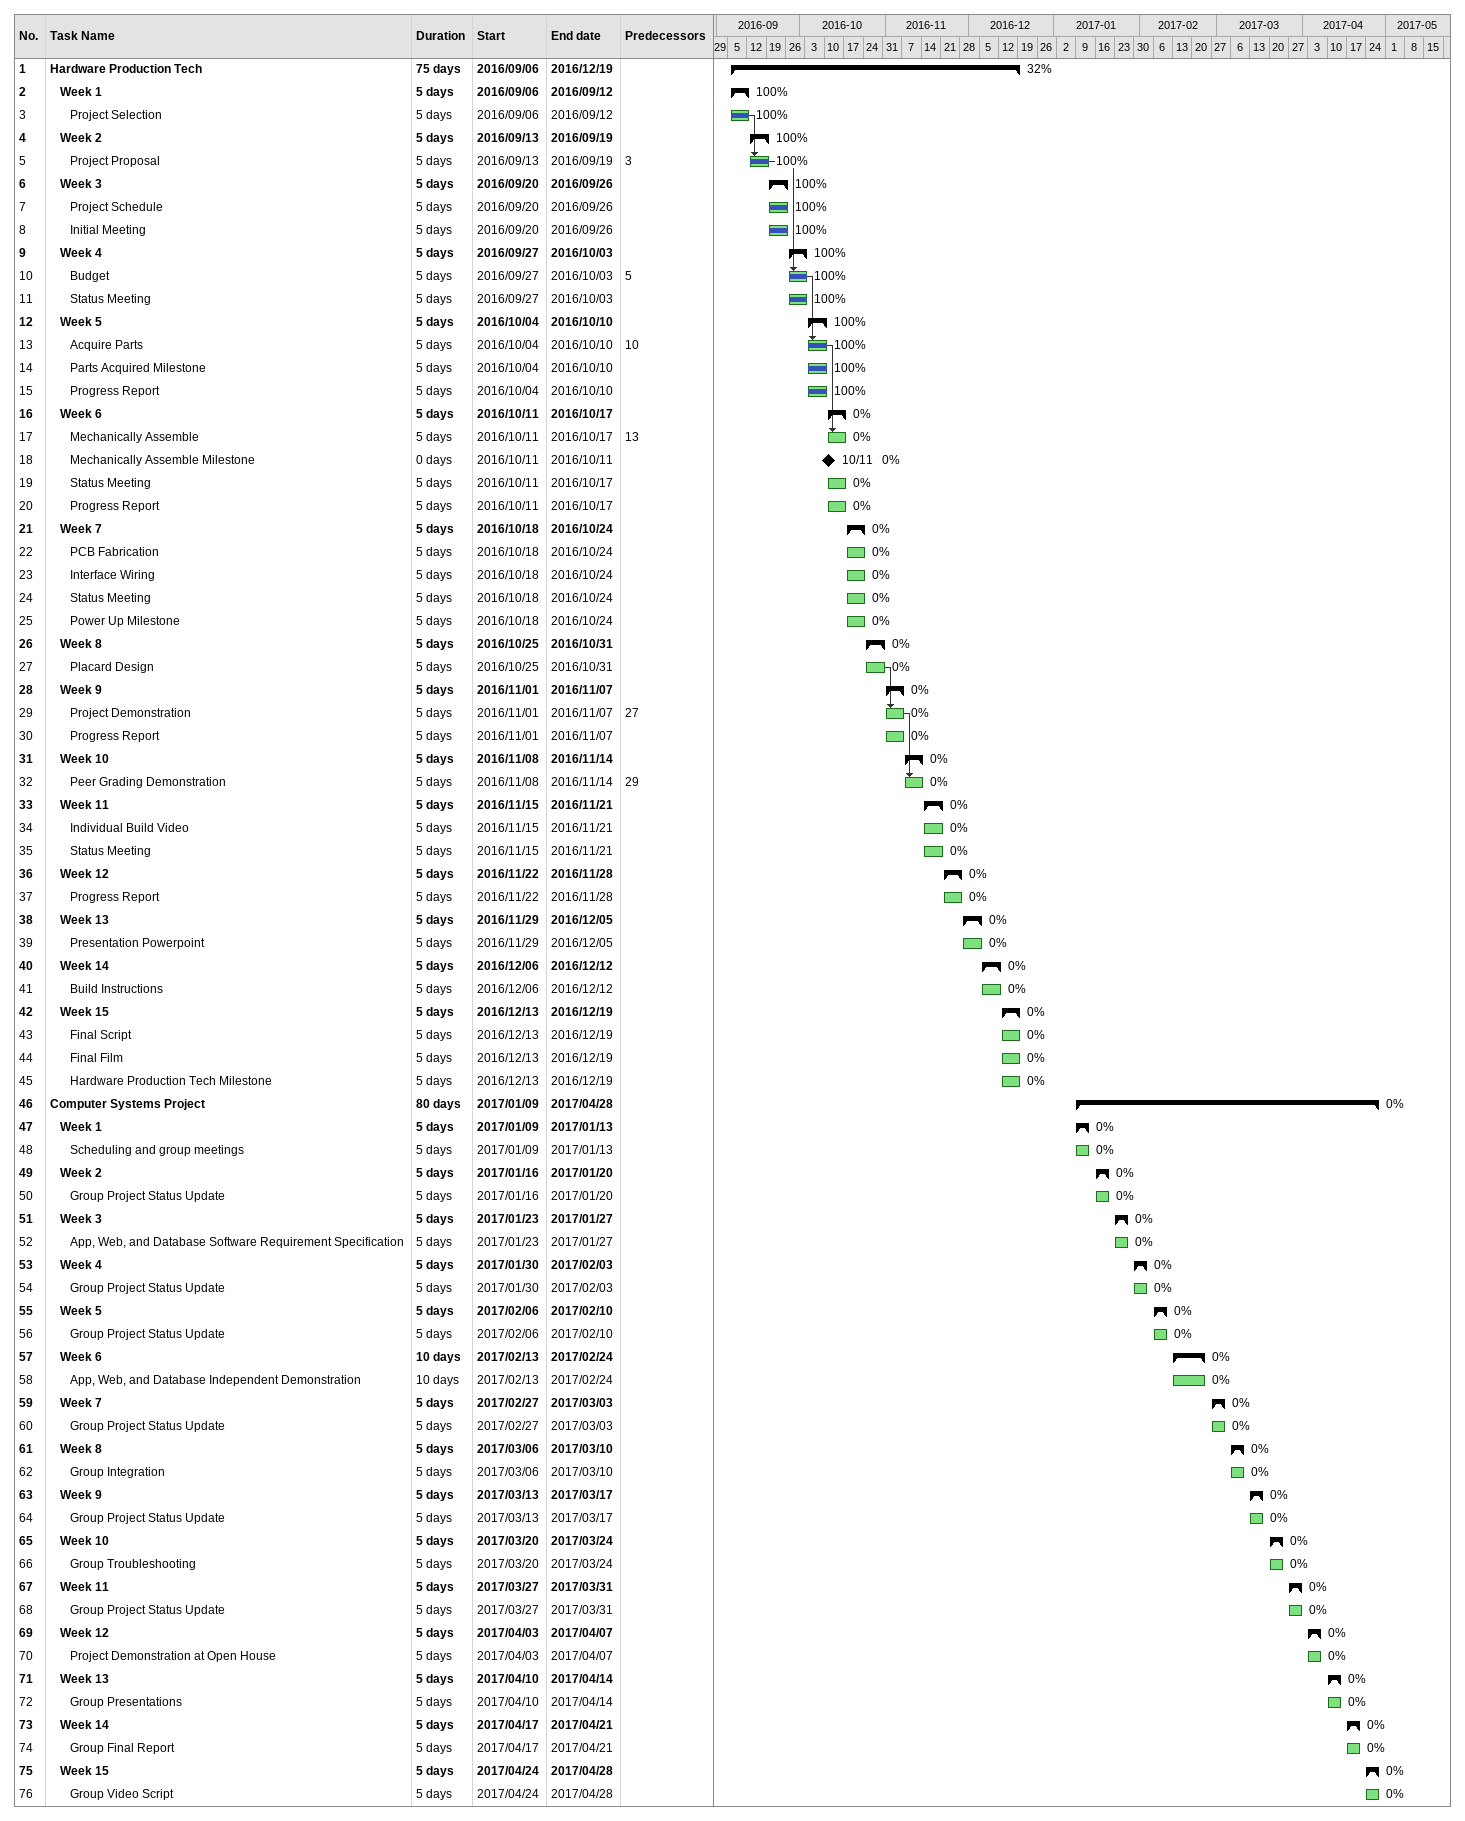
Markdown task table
| ID | Level | Task | Duration | Start | Finish | Predecessors | % complete |
|---|---|---|---|---|---|---|---|
| 1 | 1 | **Hardware Production Tech** | 75d | 2016-09-06 | 2016-12-19 |  | 32 |
| 2 | 2 | **Week 1** | 5d | 2016-09-06 | 2016-09-12 |  | 100 |
| 3 | 3 | Project Selection | 5d | 2016-09-06 | 2016-09-12 |  | 100 |
| 4 | 2 | **Week 2** | 5d | 2016-09-13 | 2016-09-19 |  | 100 |
| 5 | 3 | Project Proposal | 5d | 2016-09-13 | 2016-09-19 | 3 | 100 |
| 6 | 2 | **Week 3** | 5d | 2016-09-20 | 2016-09-26 |  | 100 |
| 7 | 3 | Project Schedule | 5d | 2016-09-20 | 2016-09-26 |  | 100 |
| 8 | 3 | Initial Meeting | 5d | 2016-09-20 | 2016-09-26 |  | 100 |
| 9 | 2 | **Week 4** | 5d | 2016-09-27 | 2016-10-03 |  | 100 |
| 10 | 3 | Budget | 5d | 2016-09-27 | 2016-10-03 | 5 | 100 |
| 11 | 3 | Status Meeting | 5d | 2016-09-27 | 2016-10-03 |  | 100 |
| 12 | 2 | **Week 5** | 5d | 2016-10-04 | 2016-10-10 |  | 100 |
| 13 | 3 | Acquire Parts | 5d | 2016-10-04 | 2016-10-10 | 10 | 100 |
| 14 | 3 | Parts Acquired Milestone | 5d | 2016-10-04 | 2016-10-10 |  | 100 |
| 15 | 3 | Progress Report | 5d | 2016-10-04 | 2016-10-10 |  | 100 |
| 16 | 2 | **Week 6** | 5d | 2016-10-11 | 2016-10-17 |  | 0 |
| 17 | 3 | Mechanically Assemble | 5d | 2016-10-11 | 2016-10-17 | 13 | 0 |
| 18 | 3 | Mechanically Assemble Milestone | 0d | 2016-10-11 | 2016-10-11 |  | 0 |
| 19 | 3 | Status Meeting | 5d | 2016-10-11 | 2016-10-17 |  | 0 |
| 20 | 3 | Progress Report | 5d | 2016-10-11 | 2016-10-17 |  | 0 |
| 21 | 2 | **Week 7** | 5d | 2016-10-18 | 2016-10-24 |  | 0 |
| 22 | 3 | PCB Fabrication | 5d | 2016-10-18 | 2016-10-24 |  | 0 |
| 23 | 3 | Interface Wiring | 5d | 2016-10-18 | 2016-10-24 |  | 0 |
| 24 | 3 | Status Meeting | 5d | 2016-10-18 | 2016-10-24 |  | 0 |
| 25 | 3 | Power Up Milestone | 5d | 2016-10-18 | 2016-10-24 |  | 0 |
| 26 | 2 | **Week 8** | 5d | 2016-10-25 | 2016-10-31 |  | 0 |
| 27 | 3 | Placard Design | 5d | 2016-10-25 | 2016-10-31 |  | 0 |
| 28 | 2 | **Week 9** | 5d | 2016-11-01 | 2016-11-07 |  | 0 |
| 29 | 3 | Project Demonstration | 5d | 2016-11-01 | 2016-11-07 | 27 | 0 |
| 30 | 3 | Progress Report | 5d | 2016-11-01 | 2016-11-07 |  | 0 |
| 31 | 2 | **Week 10** | 5d | 2016-11-08 | 2016-11-14 |  | 0 |
| 32 | 3 | Peer Grading Demonstration | 5d | 2016-11-08 | 2016-11-14 | 29 | 0 |
| 33 | 2 | **Week 11** | 5d | 2016-11-15 | 2016-11-21 |  | 0 |
| 34 | 3 | Individual Build Video | 5d | 2016-11-15 | 2016-11-21 |  | 0 |
| 35 | 3 | Status Meeting | 5d | 2016-11-15 | 2016-11-21 |  | 0 |
| 36 | 2 | **Week 12** | 5d | 2016-11-22 | 2016-11-28 |  | 0 |
| 37 | 3 | Progress Report | 5d | 2016-11-22 | 2016-11-28 |  | 0 |
| 38 | 2 | **Week 13** | 5d | 2016-11-29 | 2016-12-05 |  | 0 |
| 39 | 3 | Presentation Powerpoint | 5d | 2016-11-29 | 2016-12-05 |  | 0 |
| 40 | 2 | **Week 14** | 5d | 2016-12-06 | 2016-12-12 |  | 0 |
| 41 | 3 | Build Instructions | 5d | 2016-12-06 | 2016-12-12 |  | 0 |
| 42 | 2 | **Week 15** | 5d | 2016-12-13 | 2016-12-19 |  | 0 |
| 43 | 3 | Final Script | 5d | 2016-12-13 | 2016-12-19 |  | 0 |
| 44 | 3 | Final Film | 5d | 2016-12-13 | 2016-12-19 |  | 0 |
| 45 | 3 | Hardware Production Tech Milestone | 5d | 2016-12-13 | 2016-12-19 |  | 0 |
| 46 | 1 | **Computer Systems Project** | 80d | 2017-01-09 | 2017-04-28 |  | 0 |
| 47 | 2 | **Week 1** | 5d | 2017-01-09 | 2017-01-13 |  | 0 |
| 48 | 3 | Scheduling and group meetings | 5d | 2017-01-09 | 2017-01-13 |  | 0 |
| 49 | 2 | **Week 2** | 5d | 2017-01-16 | 2017-01-20 |  | 0 |
| 50 | 3 | Group Project Status Update | 5d | 2017-01-16 | 2017-01-20 |  | 0 |
| 51 | 2 | **Week 3** | 5d | 2017-01-23 | 2017-01-27 |  | 0 |
| 52 | 3 | App, Web, and Database Software Requirement Specification | 5d | 2017-01-23 | 2017-01-27 |  | 0 |
| 53 | 2 | **Week 4** | 5d | 2017-01-30 | 2017-02-03 |  | 0 |
| 54 | 3 | Group Project Status Update | 5d | 2017-01-30 | 2017-02-03 |  | 0 |
| 55 | 2 | **Week 5** | 5d | 2017-02-06 | 2017-02-10 |  | 0 |
| 56 | 3 | Group Project Status Update | 5d | 2017-02-06 | 2017-02-10 |  | 0 |
| 57 | 2 | **Week 6** | 10d | 2017-02-13 | 2017-02-24 |  | 0 |
| 58 | 3 | App, Web, and Database Independent Demonstration | 10d | 2017-02-13 | 2017-02-24 |  | 0 |
| 59 | 2 | **Week 7** | 5d | 2017-02-27 | 2017-03-03 |  | 0 |
| 60 | 3 | Group Project Status Update | 5d | 2017-02-27 | 2017-03-03 |  | 0 |
| 61 | 2 | **Week 8** | 5d | 2017-03-06 | 2017-03-10 |  | 0 |
| 62 | 3 | Group Integration | 5d | 2017-03-06 | 2017-03-10 |  | 0 |
| 63 | 2 | **Week 9** | 5d | 2017-03-13 | 2017-03-17 |  | 0 |
| 64 | 3 | Group Project Status Update | 5d | 2017-03-13 | 2017-03-17 |  | 0 |
| 65 | 2 | **Week 10** | 5d | 2017-03-20 | 2017-03-24 |  | 0 |
| 66 | 3 | Group Troubleshooting | 5d | 2017-03-20 | 2017-03-24 |  | 0 |
| 67 | 2 | **Week 11** | 5d | 2017-03-27 | 2017-03-31 |  | 0 |
| 68 | 3 | Group Project Status Update | 5d | 2017-03-27 | 2017-03-31 |  | 0 |
| 69 | 2 | **Week 12** | 5d | 2017-04-03 | 2017-04-07 |  | 0 |
| 70 | 3 | Project Demonstration at Open House | 5d | 2017-04-03 | 2017-04-07 |  | 0 |
| 71 | 2 | **Week 13** | 5d | 2017-04-10 | 2017-04-14 |  | 0 |
| 72 | 3 | Group Presentations | 5d | 2017-04-10 | 2017-04-14 |  | 0 |
| 73 | 2 | **Week 14** | 5d | 2017-04-17 | 2017-04-21 |  | 0 |
| 74 | 3 | Group Final Report | 5d | 2017-04-17 | 2017-04-21 |  | 0 |
| 75 | 2 | **Week 15** | 5d | 2017-04-24 | 2017-04-28 |  | 0 |
| 76 | 3 | Group Video Script | 5d | 2017-04-24 | 2017-04-28 |  | 0 |
